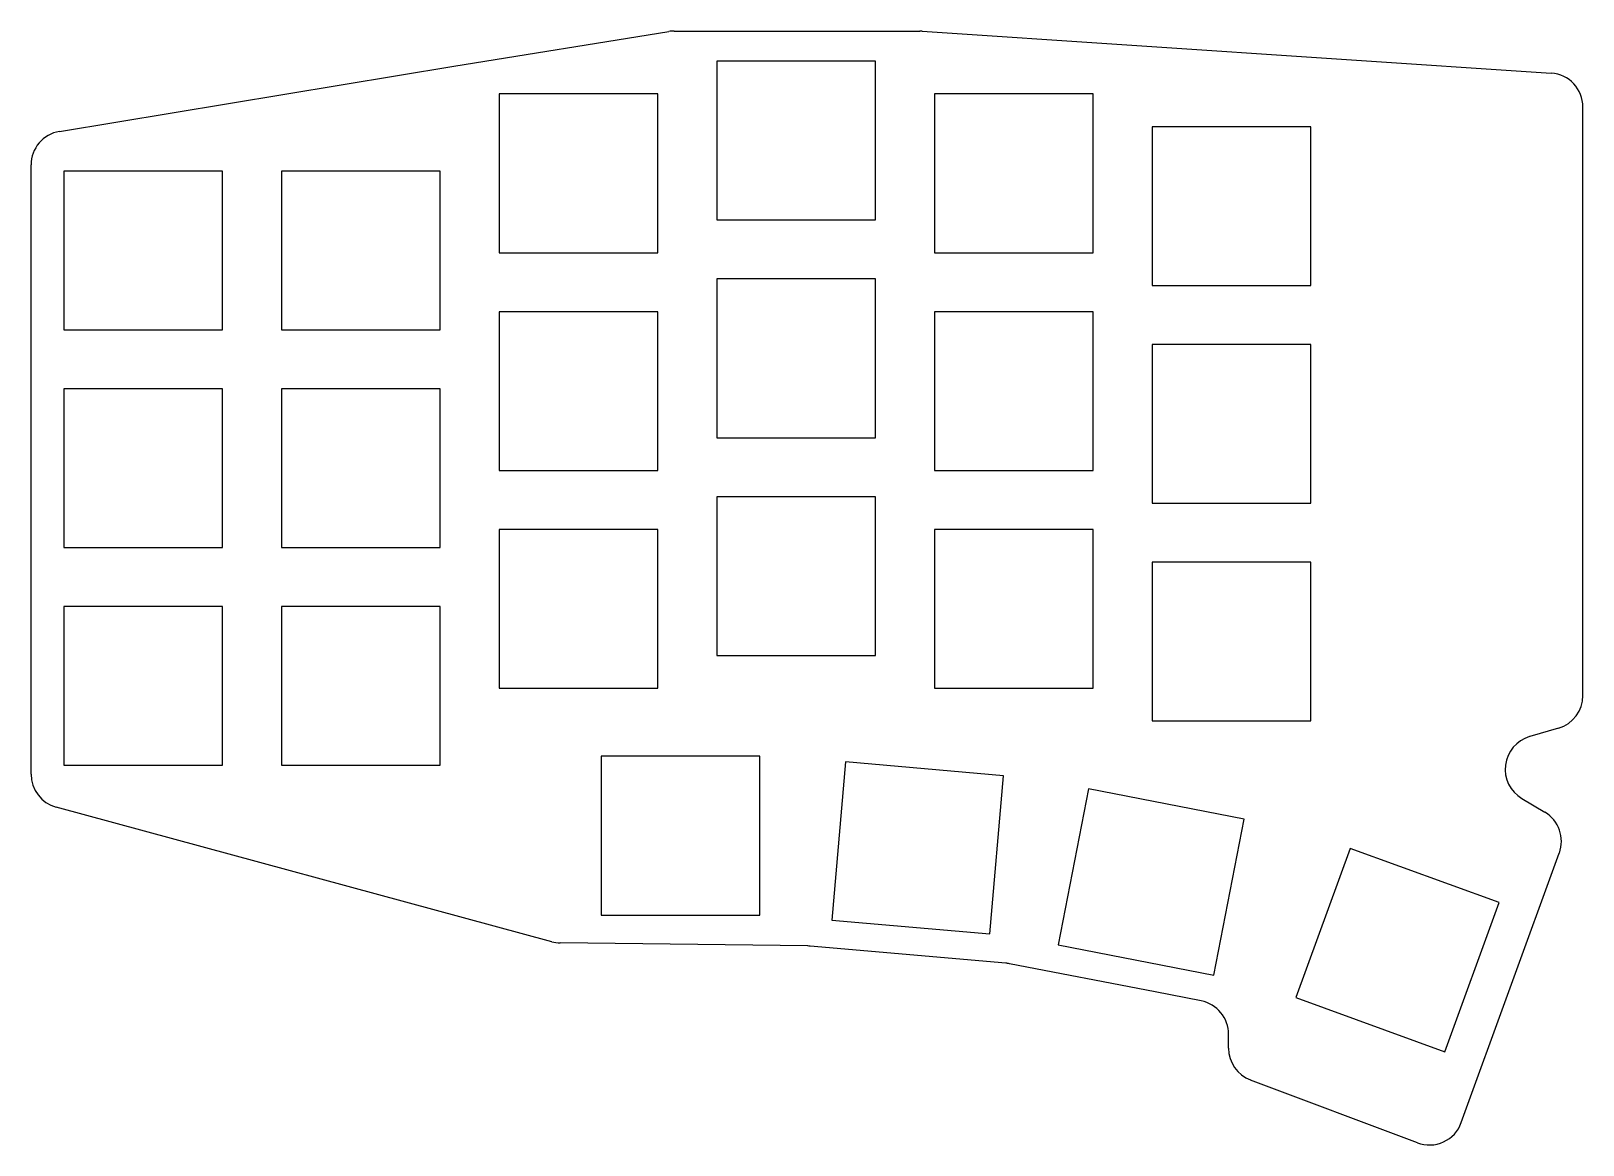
# Model space of a CAD drawing. Header units: millimetres. Extents: x 140 to 277, y -190 to -92.
import ezdxf

# ---------------------------------------------------------------- set-up
doc = ezdxf.new("R2010")
doc.units = ezdxf.units.MM

msp = doc.modelspace()

# ---------------------------------------------------------------- linework, layer by layer
for p, q in [((177.41, -95.35), (196.36, -92.29)), ((196.84, -92.25), (218.5, -92.25)), ((218.7, -92.26), (274.2, -95.95)), ((142.61, -101.1), (177.39, -95.35)), ((214.6, -94.91), (200.6, -94.91)), ((200.6, -94.91), (200.6, -108.91)), ((214.6, -108.91), (214.6, -94.91)), ((195.4, -97.8), (181.4, -97.8)), ((181.4, -97.8), (181.4, -111.8)), ((195.4, -111.8), (195.4, -97.8)), ((233.8, -97.8), (219.8, -97.8)), ((219.8, -97.8), (219.8, -111.8)), ((233.8, -111.8), (233.8, -97.8)), ((277, -150.84), (277, -98.95)), ((253, -100.69), (239, -100.69)), ((239, -100.69), (239, -114.69)), ((253, -114.69), (253, -100.69)), ((140.1, -157.79), (140.1, -104.06)), ((157, -104.6), (143, -104.6)), ((143, -104.6), (143, -118.6)), ((157, -118.6), (157, -104.6)), ((176.2, -104.6), (162.2, -104.6)), ((162.2, -104.6), (162.2, -118.6)), ((176.2, -118.6), (176.2, -104.6)), ((200.6, -108.91), (214.6, -108.91)), ((181.4, -111.8), (195.4, -111.8)), ((219.8, -111.8), (233.8, -111.8)), ((214.6, -114.11), (200.6, -114.11)), ((200.6, -114.11), (200.6, -128.11)), ((214.6, -128.11), (214.6, -114.11)), ((239, -114.69), (253, -114.69)), ((195.4, -117), (181.4, -117)), ((181.4, -117), (181.4, -131)), ((195.4, -131), (195.4, -117)), ((233.8, -117), (219.8, -117)), ((219.8, -117), (219.8, -131)), ((233.8, -131), (233.8, -117)), ((143, -118.6), (157, -118.6)), ((162.2, -118.6), (176.2, -118.6)), ((253, -119.89), (239, -119.89)), ((239, -119.89), (239, -133.89)), ((253, -133.89), (253, -119.89)), ((157, -123.8), (143, -123.8)), ((143, -123.8), (143, -137.8)), ((157, -137.8), (157, -123.8)), ((176.2, -123.8), (162.2, -123.8)), ((162.2, -123.8), (162.2, -137.8)), ((176.2, -137.8), (176.2, -123.8)), ((200.6, -128.11), (214.6, -128.11)), ((181.4, -131), (195.4, -131)), ((219.8, -131), (233.8, -131)), ((214.6, -133.31), (200.6, -133.31)), ((200.6, -133.31), (200.6, -147.31)), ((214.6, -147.31), (214.6, -133.31)), ((239, -133.89), (253, -133.89)), ((195.4, -136.2), (181.4, -136.2)), ((181.4, -136.2), (181.4, -150.2)), ((195.4, -150.2), (195.4, -136.2)), ((233.8, -136.2), (219.8, -136.2)), ((219.8, -136.2), (219.8, -150.2)), ((233.8, -150.2), (233.8, -136.2)), ((143, -137.8), (157, -137.8)), ((162.2, -137.8), (176.2, -137.8)), ((253, -139.09), (239, -139.09)), ((239, -139.09), (239, -153.09)), ((253, -153.09), (253, -139.09)), ((157, -143), (143, -143)), ((143, -143), (143, -157)), ((157, -157), (157, -143)), ((176.2, -143), (162.2, -143)), ((162.2, -143), (162.2, -157)), ((176.2, -157), (176.2, -143)), ((200.6, -147.31), (214.6, -147.31)), ((181.4, -150.2), (195.4, -150.2)), ((219.8, -150.2), (233.8, -150.2)), ((239, -153.09), (253, -153.09)), ((274.85, -153.72), (272.3, -154.47)), ((143, -157), (157, -157)), ((162.2, -157), (176.2, -157)), ((204.4, -156.2), (190.4, -156.2)), ((190.4, -156.2), (190.4, -170.2)), ((204.4, -170.2), (204.4, -156.2)), ((211.95, -156.7), (210.73, -170.65)), ((225.89, -157.92), (211.95, -156.7)), ((224.67, -171.87), (225.89, -157.92)), ((233.37, -159.08), (230.7, -172.82)), ((247.11, -161.75), (233.37, -159.08)), ((271.6, -159.93), (273.63, -161.14)), ((186.03, -172.55), (142.31, -160.68)), ((244.44, -175.5), (247.11, -161.75)), ((256.45, -164.32), (251.66, -177.47)), ((269.6, -169.1), (256.45, -164.32)), ((266.27, -188.5), (274.91, -164.74)), ((264.81, -182.26), (269.6, -169.1)), ((190.4, -170.2), (204.4, -170.2)), ((210.73, -170.65), (224.67, -171.87)), ((208.61, -172.93), (186.78, -172.65)), ((226.1, -174.45), (208.83, -172.94)), ((230.7, -172.82), (244.44, -175.5)), ((239.26, -176.98), (226.41, -174.49)), ((243.31, -177.77), (239.26, -176.98)), ((251.66, -177.47), (264.81, -182.26)), ((245.74, -181.94), (245.74, -180.72)), ((262.39, -190.28), (247.68, -184.75))]:
    msp.add_line(p, q)
for centre, start, end in [((196.84, -95.25), 90, 99.1717), ((218.5, -95.25), 86.1892, 90), ((177.88, -98.31), 99.1717, 99.3926), ((274, -98.95), 0, 86.1892), ((143.1, -104.06), 99.3926, 180), ((274, -150.84), 286.375, 0), ((273.14, -157.35), 106.375, 239.1699), ((143.1, -157.79), 180, 254.8109), ((272.1, -163.71), 340, 59.1699), ((186.82, -169.66), 254.8109, 269.2802), ((208.57, -175.93), 85, 89.2802), ((225.83, -177.44), 79.0387, 85), ((238.69, -179.93), 79, 79.0387), ((242.74, -180.72), 359.9792, 79), ((248.74, -181.94), 179.9792, 249.3846), ((263.45, -187.48), 249.3846, 340)]:
    msp.add_arc(centre, 3, start, end)

doc.saveas('drawing.dxf')
